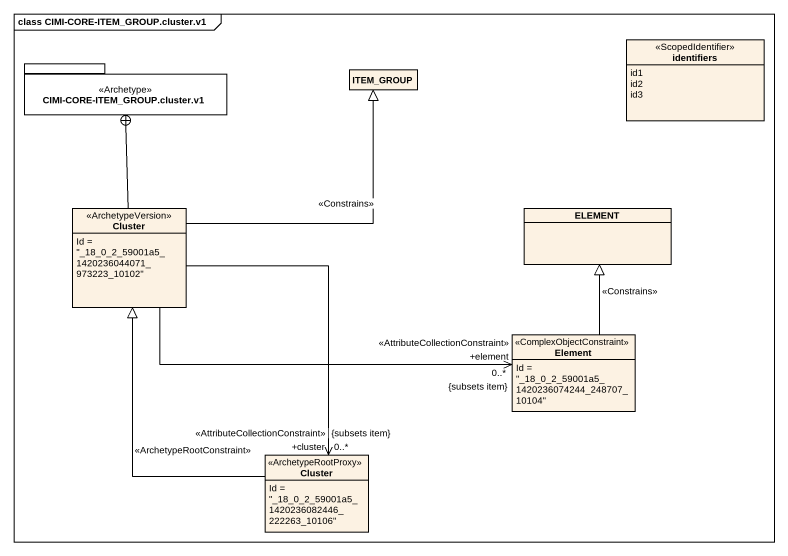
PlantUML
@startuml
mainframe class CIMI-CORE-ITEM_GROUP.cluster.v1
hide circle
hide empty members
enum identifiers <<ScopedIdentifier>> {
  id1
  id2
  id3
}
package "CIMI-CORE-ITEM_GROUP.cluster.v1" as CIMI_CORE_ITEM_GROUP <<Archetype>> {
}
class ITEM_GROUP
class Cluster <<ArchetypeVersion>> {
  Id = "_18_0_2_59001a5_1420236044071_973223_10102"
}
class ELEMENT
class Element <<ComplexObjectConstraint>> {
  Id = "_18_0_2_59001a5_1420236074244_248707_10104"
}
class "Cluster" as Cluster_2 <<ArchetypeRootProxy>> {
  Id = "_18_0_2_59001a5_1420236082446_222263_10106"
}
Cluster -up-+ CIMI_CORE_ITEM_GROUP
Cluster -up-|> ITEM_GROUP : <<Constrains>>
Cluster -right-> "+element\n<<AttributeCollectionConstraint>>\n{subsets item}\n0..*" Element
Cluster --> "+cluster\n0..*\n<<AttributeCollectionConstraint>>\n{subsets item}" Cluster_2
Element -up-|> ELEMENT : <<Constrains>>
Cluster_2 -up-|> Cluster : <<ArchetypeRootConstraint>>
@enduml
